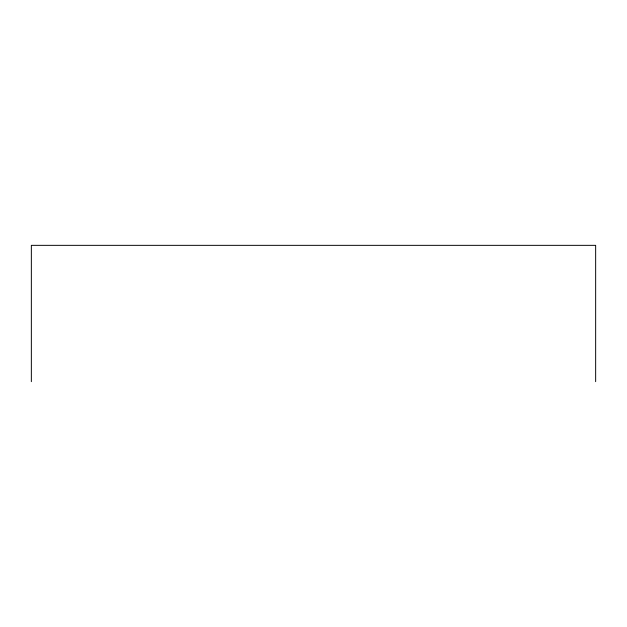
<?xml version="1.0" encoding="UTF-8"?>
<svg xmlns="http://www.w3.org/2000/svg" width="627" height="627" viewBox="0 0 627 627"><rect width="100%" height="100%" fill="white"/><g stroke="black" fill="none" stroke-linecap="round" stroke-linejoin="round"><path stroke-width="0.94" d="M595.65 381.655L595.65 245.345L31.35 245.345L31.35 381.655"/></g></svg>
